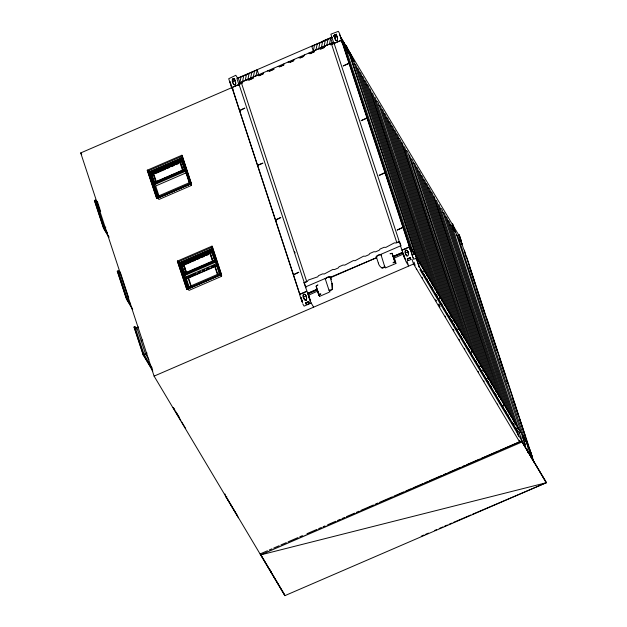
<?xml version="1.0" encoding="UTF-8"?>
<svg xmlns="http://www.w3.org/2000/svg" width="627" height="627" viewBox="0 0 627 627"><rect width="100%" height="100%" fill="white"/><g stroke="black" fill="none" stroke-linecap="round" stroke-linejoin="round"><path stroke-width="0.94" d="M299.769 294.447L231.959 87.506A0.831 0.533 -18.2 0 1 232.17 87.388L238.417 84.684A0.831 0.533 -18.2 0 1 238.652 84.606L238.762 84.59M299.769 294.424L306.674 291.437M402.111 250.055A0.831 0.533 -18.2 0 1 402.33 249.938L408.577 247.242A0.831 0.533 -18.2 0 1 408.812 247.163L410.489 249.562L342.53 42.793L340.845 40.441A0.831 0.533 -18.2 0 0 340.61 40.52L334.363 43.224A0.831 0.533 -18.2 0 0 334.152 43.341L330.554 44.854M349.121 54.259L347.617 51.735M417.276 260.832L349.364 53.977M455.531 232.546L453.972 230.054M466.363 256.96L464.325 250.001L464.293 250.667M484.491 312.387L466.754 258.065M486.897 319.339L504.986 374.343M466.598 256.655L486.865 319.08M487.038 318.822L507.447 380.887L507.149 381.271A1.293 0.823 -18.2 0 1 506.898 381.396M523.443 439.3L455.719 232.296M525.222 436.165L525.402 436.588L507.611 382.329M308.1 293.891L316.862 290.074M308.821 295.09L316.525 291.571M332.302 288.914L332.012 283.357L332.341 289.29L329.347 290.732L332.138 289.643M378.402 263.081C378.402 265.213 382.987 270.982 384.586 266.263L381.161 255.228C380.393 253.598 376.255 255.479 376.662 257.172L376.31 256.882M394.869 261.435L394.736 262.11L393.027 262.846L394.689 261.506L392.055 253.504L390.033 253.755L392.141 253.23L395.104 262.313L396.045 263.418M393.701 256.866L402.471 253.104M394.414 258.073L402.134 254.57M336.417 35.284C335.374 33.106 333.431 35.441 334.387 36.938M239.851 82.772L238.307 78.093L257.203 69.95L258.732 74.613L239.843 82.756L241.011 76.941M242.547 81.604L243.715 75.781M245.243 80.444L246.411 74.613M247.939 79.276L249.107 73.445M250.643 78.109L251.803 72.277M253.339 76.941L254.499 71.117M256.035 75.781L257.203 69.95M329.504 44.031L330.656 38.184L332.2 42.863L313.304 51.006L314.48 45.191M316.016 49.854L317.176 44.031M318.712 48.694L319.872 42.863M321.408 47.527L322.576 41.696M324.104 46.359L325.272 40.528M326.8 45.191L327.968 39.368M342.522 42.848L342.413 42.965A0.831 0.533 -18.2 0 1 342.162 43.114M401.962 250.236L408.875 247.273M507.298 381.459L507.11 381.067M235.642 84.473L235.783 83.015L234.545 79.496M306.47 299.894C307.967 293.875 300.364 291.124 304.142 298.907M384.633 266.248L384.743 266.906M240.611 112.28L239.545 110.477L232.209 87.459M239.545 110.446L244.851 108.095L239.647 110.752L257.525 165.183L262.94 163.114L257.65 165.434L275.519 219.889M334.222 43.428L340.829 40.551L342.295 42.871L410.27 249.601L408.89 247.289M334.371 44.188L334.019 43.098L398.968 240.65M275.519 219.865L280.825 217.514L275.629 220.163M293.507 274.579L298.813 272.228L293.632 274.861M410.497 249.515L412.558 255.988L410.434 249.711M370.055 88.924L437.56 293.303L436.525 294.98L437.129 295.991M438.986 299.11L440.021 297.433L372.516 93.055M404.509 146.694L472.013 351.073L470.979 352.75L471.582 353.761M502.972 406.39L504.006 404.713L436.502 200.334M337.608 40.402L336.44 40.912L335.32 39.619M269.712 569.316L270.135 570.601M243.111 81.541L242.163 82.795L238.973 84.175L305.976 287.769M253.363 77.113L252.415 78.367L248.817 79.919L247.069 79.833M263.614 72.685L262.666 73.939L259.069 75.491L257.321 75.405M273.866 68.257L272.917 69.503L269.32 71.063L267.572 70.976M284.117 63.821L283.169 65.075L279.571 66.627L277.824 66.548M294.369 59.393L293.412 60.647L289.823 62.198L288.075 62.112M304.62 54.964L303.664 56.218L300.067 57.77L298.327 57.684M314.872 50.536L313.915 51.782L310.318 53.342L308.57 53.256M325.123 46.1L324.167 47.354L320.569 48.906L318.822 48.828M309.236 303.241L308.194 303.962A3.715 2.367 -18.2 0 1 307.371 304.291C306.015 305.145 304.8 302.637 306.564 302.371A3.715 2.367 -18.2 0 1 307.387 302.034L308.406 301.846L309.236 303.241L308.672 301.532L307.638 302.253A3.715 2.367 -18.2 0 1 306.815 302.582L305.796 302.77L306.36 304.487M410.842 259.327L410.066 259.915A3.715 2.367 -18.2 0 1 409.259 260.283C408.067 261.326 406.265 259.108 407.918 258.59A3.715 2.367 -18.2 0 1 408.718 258.222L410.011 257.932L410.842 259.327L410.285 257.619L409.502 258.206A3.715 2.367 -18.2 0 1 408.702 258.575L407.401 258.865L407.965 260.573M514.798 403.788L513.631 401.523M533.506 460.712L532.699 459.097M334.505 44.211L333.572 42.354L238.526 83.43L236.888 78.461L331.934 37.385M299.839 294.29L275.621 220.202L276.335 221.409M461.942 243.95L461.699 243.166L463.831 249.656M466.339 257.321L464.348 251.012M527.636 443.751L527.55 443.234M531.375 457.796L526.829 443.438M232.241 79.59L233.126 79.018A3.715 2.367 -18.2 0 1 233.949 78.689L234.937 80.295M333.854 35.676L334.246 35.386M336.534 34.077L334.442 35.661L335.28 39.415M306.25 300.223L304.628 299.847L303.249 296.43M235.47 80.185L234.764 80.609A3.715 2.367 -18.2 0 1 233.942 80.946C232.586 81.878 231.622 78.963 233.377 79.229A3.715 2.367 -18.2 0 0 234.2 78.9L234.694 78.626M337.075 36.272L336.628 36.562A3.715 2.367 -18.2 0 1 335.829 36.93L334.536 37.22L333.697 35.825M505.08 374.977L505.182 374.264M527.589 443.438L527.417 442.842M336.299 34.712L336.064 34.853A3.715 2.367 -18.2 0 1 335.265 35.222L333.972 35.512L335.492 39.916M333.807 43.224L330.821 44.478L329.073 44.392M399.062 241.708L399.47 241.442L396.084 242.962L394.336 242.876L385.832 247.391L384.085 247.304L380.127 249.013L379.178 250.267L375.581 251.819L373.833 251.733L369.875 253.449L368.927 254.695L365.329 256.247L363.582 256.169L355.078 260.683L353.33 260.597L344.826 265.111L343.079 265.025L339.121 266.734L338.172 267.988L334.575 269.539L332.827 269.453L324.324 273.968L322.576 273.889L318.618 275.598L317.67 276.844L308.366 280.026L307.418 281.28L303.977 282.706L310.216 300.513L308.845 295.262M232.186 81.753L235.321 80.397M334.512 37.526L336.864 36.515M341.449 38.451L342.444 42.221L340.963 37.542C357.476 69.652 337.122 29.54 345.634 47.566M341.974 39.344L343.024 43.091M238.973 84.175L241.505 83.211L306.76 281.695L304.51 282.667A0.831 0.533 -18.2 0 1 304.275 282.738L303.993 282.73M399.321 241.661A0.831 0.533 -18.2 0 1 399.109 241.779L396.86 242.751L331.558 44.196L333.854 43.302A0.831 0.533 -18.2 0 0 334.066 43.185M242.68 82.835L239.091 84.386L238.526 83.43M248.958 80.123L253.441 78.187M258.818 75.859L263.301 73.923M269.579 71.212L274.062 69.268M279.446 66.948L283.929 65.004M290.199 62.292L293.789 60.748M300.067 58.029L303.656 56.485M309.926 53.773L314.409 51.829M320.687 49.118L324.277 47.574M500.095 450.264L521.648 440.946L546.282 482.727L284.901 595.65L154.093 376.122L80.718 152.933L238.464 84.763L239.075 85.319M342.507 40.23L343.51 44.008M343.04 41.123L344.082 44.878M343.572 42.009L344.576 45.787M344.098 42.902L345.148 46.657M348.189 49.76L349.192 53.53L347.703 48.851C364.334 81.157 343.674 40.559 352.421 58.86M348.722 50.654L349.725 54.424M349.255 51.539L350.258 55.317M349.788 52.433L350.83 56.187M350.313 53.326L351.363 57.073M350.846 54.212L351.849 57.982M147.274 170.207L181.916 155.237L182.245 155.794L191.4 183.617L156.758 198.587L147.274 170.207L156.758 198.587M148.818 170.654L181.015 156.742L181.799 158.051L149.594 171.963L148.818 170.654L157.322 196.525L189.526 182.606L181.015 156.742M154.955 184.369L150.793 172.315L181.101 159.219L181.979 161.272L180.357 161.97L179.698 160.293L179.298 160.465L183.013 171.774M152.643 171.986L153.49 172.558L152.643 171.986L153.294 173.663L151.671 174.369L151.24 173.068L152.863 172.362L153.294 173.663M153.27 172.19L179.518 160.841M179.698 160.293L179.925 160.669L181.548 159.963M155.747 181.14L153.176 173.616L151.554 174.322L153.066 173.295M180.129 161.601L181.752 160.896L181.979 161.272M153.584 173.444L179.831 162.095M183.108 170.34L180.239 161.923L181.861 161.225L182.081 161.594L180.458 162.299L183.108 170.34L184.73 169.643L182.379 162.487M153.701 173.491L179.949 162.15M153.396 173.992L151.773 174.698L154.422 182.739L156.045 182.034M155.778 173.436L165.403 169.274M167.15 168.522L169.776 167.385M171.524 166.625L174.149 165.497M175.905 164.736L178.53 163.6M108.847 237.218L103.541 228.314L94.387 200.491L95.312 200.091L96.762 202.521M154.195 182.363L154.751 183.437L154.195 182.363L155.817 181.665L153.176 173.616M156.225 181.485L182.473 170.144L182.7 170.513L156.452 181.861M182.88 169.964L184.503 169.266L184.832 169.964L183.209 170.669M154.305 182.692L155.927 181.987L156.374 182.739M183.421 171.594L182.99 170.293L184.612 169.588M154.524 183.06L156.147 182.363M160.277 181.046L162.902 179.91M164.65 179.157L167.276 178.021M169.031 177.269L171.657 176.132M173.405 175.372L176.03 174.243M177.778 173.483L180.404 172.354M154.508 183.617L184.816 170.52L181.101 159.219M183.327 162.228L181.901 157.879L149.422 171.916L153.717 184.957L186.054 170.983M186.438 173.632L186 172.887L154.603 186.454L153.717 184.957M156.421 198.03L191.063 183.06L191.4 183.617M158.004 197.999L190.475 183.97L191.368 185.459L158.89 199.496L158.004 197.999L190.342 184.024M104.372 227.766L105.814 227.146M103.541 228.314L104.458 227.915L107.358 232.774M132.697 309.558L126.419 299.04L117.273 271.217L118.197 270.817L119.647 273.247M177.378 261.106L212.012 246.137L212.349 246.701L221.496 274.524L186.854 289.494L177.378 261.106L186.854 289.494M178.914 261.561L211.119 247.641L211.895 248.95L179.698 262.87L178.914 261.561L187.418 287.425L219.622 273.513L211.119 247.641M185.051 275.269L180.889 263.222L211.197 250.118L212.075 252.172L210.453 252.877L210.225 252.501L211.855 251.795L212.294 252.548M182.739 262.893L183.593 263.465L182.739 262.893L183.719 265.268M183.147 262.713L183.797 264.39L210.045 253.049L209.394 251.372L211.644 250.871M183.17 264.194L181.54 264.9L181.987 265.644M183.57 264.022L209.826 252.673M212.796 261.42L212.577 261.044L186.329 272.392L183.68 264.343L209.927 253.002L212.796 261.42L186.431 272.714L186.862 274.023L186.454 274.195L186.023 272.894L186.47 273.638M184.738 274.015L184.299 273.27L185.921 272.565L183.272 264.523L181.65 265.221L181.877 265.597L183.499 264.892L185.851 272.047M210.155 253.379L183.907 264.719L186.548 272.761M210.562 253.198L212.185 252.501M185.874 264.335L191.125 262.07M192.873 261.31L195.499 260.181M197.254 259.421L199.88 258.285M201.628 257.532L204.253 256.396M206.001 255.644L208.626 254.507M213.086 261.193L214.826 260.542L214.606 260.166L212.976 260.871L213.533 261.945M184.401 273.591L186.141 272.941M127.257 298.491L128.7 297.872M126.419 299.04L127.344 298.64L130.722 304.307M184.628 273.968L186.25 273.262M213.313 261.569L214.936 260.871L214.606 260.166M190.381 271.953L193.006 270.817M194.754 270.057L197.38 268.928M199.127 268.168L201.753 267.031M203.501 266.279L206.126 265.143M207.874 264.39L210.5 263.254M184.604 274.524L214.92 261.428L211.197 250.118M213.995 254.868L211.997 248.786L179.526 262.815L183.813 275.856L216.15 261.882M216.542 264.539L216.096 263.787L184.706 277.353L183.813 275.856M186.438 278.568L188.061 277.863L187.63 276.562L188.272 276.75L196.141 273.356M188.053 276.382L188.484 277.683L214.7 266.35L214.277 265.049L214.693 264.868L215.124 266.169L216.746 265.464L215.233 266.506L217.867 274.508M197.889 272.596L200.515 271.467M202.262 270.707L204.88 269.579M206.628 268.818L209.253 267.69M211.001 266.93L213.627 265.801M186.548 278.905L188.171 278.2L190.804 286.202M186.525 288.929L221.159 273.96L221.496 274.524M188.1 288.906L220.571 274.869L221.464 276.366L188.993 290.395L188.061 288.796M152.808 371.074L143.152 354.898L134.006 327.067L134.93 326.667L136.373 329.097M138.481 326.957L136.835 327.662L145.464 353.832M136.921 327.858L134.766 328.791L143.269 354.655L152.51 370.142M402.134 227.577L397.11 230.101L402.236 227.883M142.768 339.999L141.177 340.79M399.375 241.928L399.775 242.124L399.242 241.536M143.269 354.655L147.055 353.04M143.152 354.898L144.077 354.498L152.283 368.253M305.459 286.947L329.833 276.523M378.355 263.097L376.176 256.38L400.504 245.87L405.261 259.437M452.286 229.466L453.729 228.847L452.091 223.87L347.319 48.193M307.559 293.405L316.996 289.321L319.66 296.43M393.16 256.404L402.605 252.328M307.598 293.475L317.043 289.392M402.699 252.485L393.254 256.568M303.013 297.174L306.148 295.819M405.34 252.947L408.475 251.599M309.495 299.306L308.123 294.063M319.033 295.341L316.941 290.215M381.898 268.066L384.735 266.796L385.409 267.925L395.817 263.512M395.104 262.313L393.717 257.031M404.54 258.23L402.558 253.253M414.416 254.233L409.07 245.055L414.416 254.233L412.213 255.189L413.569 259.304L415.364 258.528M319.629 296.352L329.151 292.237M305.843 303.053L308.978 301.697M407.385 259.17L410.52 257.815M311.4 302.982L304.111 306.125L302.716 303.781M458.368 240.133L459.834 239.569M461.778 244.154A1.293 0.823 -18.2 0 0 462.028 244.028L462.318 243.644L460.696 241.489M154.093 376.122L413.546 263.998L519.916 442.356M484.491 312.285L484.663 312.881A1.293 0.823 -18.2 0 1 484.42 313.014M224.968 493.958L225.885 496.741L226.802 496.341M519.234 432.685L520.614 432.089L520.747 432.481L518.717 433.351M525.348 436.549L525.52 437.144A1.293 0.823 -18.2 0 1 525.269 437.278M267.455 550.765L260.268 553.868L260.613 554.911L546.282 482.727L521.648 440.946L260.613 554.911L521.993 441.988L545.945 481.685M269.249 549.989L271.946 548.829M273.74 548.053L279.133 545.725M280.927 544.949L286.32 542.621M288.114 541.846L297.997 537.574M299.792 536.798L302.488 535.63M306.979 533.695L316.854 529.423M318.649 528.647L321.345 527.487M323.14 526.711L324.943 525.935M327.639 524.768L335.719 521.272M337.514 520.496L340.21 519.336M342.005 518.56L344.701 517.393M346.496 516.617L354.584 513.129M356.379 512.353L359.075 511.185M360.87 510.409L373.441 504.978M375.244 504.202L377.932 503.034M379.735 502.258L392.306 496.827M394.101 496.051L403.984 491.78M405.779 491.004L411.171 488.676M412.966 487.9L422.849 483.636M424.644 482.861L427.34 481.693M429.134 480.917L441.706 475.485M443.508 474.71L446.197 473.542M447.999 472.766L460.571 467.334M462.365 466.559L465.062 465.399M466.856 464.623L479.436 459.183M481.23 458.408L498.293 451.04M527.064 443.477L528.577 448.062L529.807 449.551M421.266 536.171L423.97 535.011M425.764 534.243L428.46 533.091M434.762 530.403L436.557 529.635M439.261 528.475L442.858 526.939M444.653 526.171L447.349 525.018M449.151 524.25L451.848 523.098M453.65 522.33L470.736 515.018M472.531 514.25L546.282 482.727M239.373 85.241L239.044 84.151M415.583 258.457L417.331 260.699M521.93 436.776L523.686 439.018M335.069 34.712L336.096 34.947M336.346 34.603L335.28 34.869A3.715 2.367 -18.2 0 0 334.481 35.237M416.281 269.296L416.759 269.242M348.416 63.405L343.141 65.968L348.518 63.711M531.335 457.702L533.961 462.107L507.455 380.918M238.636 84.716L239.177 85.366M366.505 118.425L361.128 120.682L366.403 118.111M351.355 59.855L352.829 60.043L353.518 61.195L420.333 264.422L419.643 263.262M353.816 63.978L355.29 64.166L355.979 65.326L422.794 268.544M356.277 68.108L357.751 68.296L358.44 69.448L425.255 272.674M358.738 72.23L360.212 72.418L360.901 73.578L427.716 276.797L427.026 275.645M361.199 76.361L362.672 76.549L363.362 77.701L430.177 280.927M363.66 80.483L365.133 80.671L365.823 81.831L432.638 285.05L431.948 283.898M366.121 84.614L367.594 84.802L368.284 85.954L435.099 289.18L434.409 288.02M375.965 101.119L377.438 101.308L378.128 102.46L444.943 305.686L444.253 304.526M378.426 105.242L379.899 105.43L380.589 106.59L447.404 309.809M380.887 109.372L382.36 109.56L383.05 110.713L449.865 313.939L449.175 312.779M383.348 113.495L384.821 113.683L385.511 114.843L452.326 318.061L451.636 316.901L449.434 316.627L448.83 315.616M385.809 117.625L387.282 117.805L387.972 118.965L454.787 322.192L454.097 321.032L451.895 320.75L451.291 319.739M388.27 121.748L389.743 121.936L390.433 123.096L457.248 326.314M390.731 125.878L392.204 126.058L392.894 127.218L459.709 330.445M393.192 130.001L394.665 130.189L395.355 131.349L462.17 334.567L461.48 333.407M395.653 134.131L397.126 134.311L397.816 135.471L464.631 338.69L463.941 337.538M398.114 138.254L399.587 138.442M405.497 150.629L406.97 150.817L407.66 151.977L474.169 354.271M410.419 158.882L411.892 159.07L412.582 160.23L479.396 363.448L478.707 362.296M412.879 163.012L414.353 163.2L415.043 164.352L481.552 366.646M415.34 167.135L416.814 167.323L417.504 168.483L484.318 371.701L483.629 370.549L481.426 370.267M417.801 171.265L419.275 171.453L419.965 172.605L486.779 375.832L486.09 374.672M420.262 175.388L421.736 175.576L422.426 176.736L489.24 379.954M422.723 179.518L424.197 179.706L424.887 180.858L491.701 384.085L491.012 382.925M425.184 183.64L426.658 183.829L427.348 184.989L494.162 388.207M427.645 187.771L429.119 187.959L429.808 189.111L496.623 392.337L495.933 391.177M430.106 191.893L431.58 192.081L432.269 193.241L499.084 396.46L498.394 395.308M439.95 208.399L441.424 208.587L442.113 209.747L508.928 412.966L508.238 411.806M442.411 212.529L443.885 212.718L444.574 213.87L511.389 417.096M444.872 216.652L446.346 216.84L447.035 218L513.85 421.219L513.16 420.059M447.333 220.782L448.807 220.963L449.496 222.123L516.311 425.349L515.621 424.189L513.419 423.907L512.815 422.896M449.794 224.905L451.268 225.093L451.957 226.253L518.772 429.471M422.363 271.232L424.565 271.515M459.019 329.285L456.817 329.003L456.213 327.992M481.168 366.419L478.965 366.137L478.362 365.133M486.348 378.52L488.551 378.802M515.88 428.037L518.082 428.312M455.813 234.992L457.295 235.203L457.984 236.355L524.799 439.582M384.492 173.138L379.123 175.388L384.39 172.825M329.144 290.23L329.543 290.317L328.838 289.737L325.413 279.321C326.236 276.335 331.605 275.825 331.495 279.399M233.949 78.72C230.877 77.85 232.742 83.219 233.8 84.426M233.949 84.465C235.352 85.538 236.058 83.195 235.478 82.176M234.474 84.982L233.628 84.128M406.923 250.369C404.36 249.185 405.308 253.911 406.108 254.836M335.594 40.057C338.078 42.307 337.984 36.922 336.73 35.927M407.244 250.706C404.47 247.641 404.634 254.327 406.32 255.338M406.421 255.479C408.906 257.728 408.812 252.344 407.558 251.349M406.923 256.114L406.147 255.048M234.451 79.355C231.684 77.09 232.256 83.023 233.526 83.987M318.798 294.541L320.906 294.016L318.884 294.267L316.251 286.265L317.92 284.924L316.032 286.124L318.892 294.988M336.237 34.987L336.691 35.723M407.064 250.408L407.519 251.145M304.173 299.11C305.098 301.391 307.348 299.283 306.305 297.598M339.732 33.693L338.329 31.35L330.868 34.203L333.885 43.373M340.571 36.883L345.743 45.552L347.374 50.521M342.444 42.221L346.214 48.436M349.192 53.53L352.954 59.745M343.055 43.655L410.56 248.033L409.87 246.873M345.516 47.777L413.021 252.164M350.368 55.913L417.872 260.291M374.977 97.177L442.482 301.556L441.792 300.396M402.048 142.564L469.552 346.943L468.863 345.79M409.431 154.947L476.935 359.326M434.041 196.212L501.545 400.59M438.963 204.465L506.467 408.843M459.85 239.585L460.516 240.133L459.873 239.428A0.831 0.533 -18.2 0 0 459.583 239.514M334.222 43.467L334.567 44.047M520.614 432.089L415.787 256.325L520.747 432.481M522.142 434.644L527.338 443.36L528.843 447.944M522.291 435.107L527.307 444.088M436.87 292.143L437.56 293.303M439.331 296.273L440.021 297.433M466.402 341.66L467.091 342.82L400.277 139.602M471.324 349.913L472.013 351.073M503.316 403.553L504.006 404.713M528.577 448.062L527.135 443.571M424.22 274.352L424.824 275.363M426.681 278.482L427.285 279.485M431.603 286.727L432.207 287.738M441.447 303.233L442.051 304.244M453.752 323.869L454.356 324.88M461.135 336.244L461.738 337.255M468.518 348.628L469.121 349.631M475.901 361.003L476.504 362.014M488.206 381.639L488.809 382.642M490.667 385.762L491.27 386.773M495.589 394.015L496.192 395.026M505.433 410.52L506.036 411.531M507.894 414.643L508.497 415.654M418.405 265.158L517.714 431.674M420.482 269.304L428.852 283.333M429.84 284.987L433.281 290.763M434.872 293.287L435.052 293.914M436.188 295.638L437.693 298.162M438.696 299.839L442.709 306.564M443.704 308.241L445.209 310.765M446.212 312.442L450.225 319.167M451.221 320.844L452.725 323.367M453.729 325.045L460.242 335.97M461.245 337.647L462.75 340.171M463.753 341.848L467.758 348.573M468.761 350.25L470.266 352.774M471.269 354.451L475.274 361.176M476.277 362.853L477.782 365.376M478.785 367.054L485.298 377.979M486.301 379.656L487.806 382.18M488.809 383.857L492.814 390.582M493.817 392.259L495.322 394.783M496.325 396.46L510.354 419.988M511.358 421.665L512.855 424.189M513.858 425.866L515.363 428.39M419.878 269.602L524.282 444.833L524.148 444.441M519.775 441.142L519.336 440.303L519.548 440.891M422.496 278.169L422.065 277.369M445.609 316.925L445.178 316.126M459.372 339.999L458.94 339.207M464.866 349.208L464.435 348.408M478.628 372.289L478.197 371.49M483.778 380.926L484.115 381.49M497.548 404.007L497.783 404.258M395.041 261.961L395.637 262.972M381.404 255.189L380.95 254.429L381.122 254.93M237.398 77.92L235.823 75.279L228.722 78.72L231.559 87.592M232.029 87.631L232.946 89.167M231.81 87.733L232.719 89.261M330.021 291.861L329.144 290.113L329.394 290.826M295.145 252.885L294.329 251.521M318.877 294.878L319.48 295.889M179.298 160.465L179.737 161.217M180.239 161.923L180.686 162.675M182.99 170.293L183.437 171.038M209.394 251.372L209.841 252.117M210.782 253.574L210.335 252.83L211.855 251.795M150.793 172.315L155.112 184.244M151.444 173.992L151.891 174.745M183.68 264.343L184.126 265.096M180.889 263.222L185.216 275.151M186.431 272.714L186.658 273.09L212.906 261.741L212.678 261.373L213.109 262.674M186.235 277.636L185.788 276.891L188.931 286.453M80.718 152.933L81.722 154.618M94.387 200.491L95.837 202.921M104.145 228.894L109.004 237.045M117.273 271.217L118.237 272.831M124.397 284.854L120.188 272L118.041 272.933L126.239 297.88M128.684 297.896L124.679 285.724M126.544 298.805L131.889 307.771M134.006 327.067L134.97 328.689M145.425 353.722L148.881 359.561M173.726 408.067L174.698 409.697M176.156 412.143L179.557 417.848M173.123 407.495L180.842 420.435M181.806 422.057L185.67 428.531M226.002 496.506L237.178 515.245M225.885 496.741L238.432 517.777M395.19 262.431L394.971 261.772M435.569 294.431L435.812 295.051M336.519 35.425L336.903 36.225M414.086 262.157L415.145 265.378M407.346 250.847L408.451 253.825M305.764 295.717C305.482 293.522 302.559 293.977 303.296 296.187M230.117 81.863L230.391 82.56M231.872 87.443L232.045 87.592M301.062 297.582L301.219 297.982M318.806 294.69L318.947 295.152M231.724 87.043L231.183 85.507M302.551 302.465L302.19 301.462M384.664 266.561L384.531 266.177L384.79 266.883M453.297 329.575L453.846 330.727L453.266 329.512M438.461 304.338L439.895 306.877M230.752 83.563L231.645 86.275M469.317 266.342L475.109 283.953M476.935 289.517L497.046 350.697M499.492 358.111L507.721 383.144M512.596 397.973L518.388 415.583M519.603 419.291L529.658 449.88M460.876 241.223L458.839 235.18L453.666 226.512L455.304 231.488M458.008 235.007L458.165 235.47M528.42 453.227L526.954 448.76L527.816 452.373M522.393 442.074L519.407 432.983L515.864 428.178L518.553 436.361M438.971 304.048L439.801 306.587M348.949 53.162L346.355 45.599L348.471 51.876L348.001 50.215M342.209 41.852L339.646 34.32L341.731 40.567L341.253 38.905M412.017 259.343L413.546 263.998M337.146 36.954L337.624 38.404M407.025 261.044L408.553 265.864L405.928 261.467L403.271 253.559M400.065 243.017L400.951 245.698M399.548 242.218L400.724 245.8M323.077 41.492L322.921 41.029L331.918 37.142L332.067 37.604L311.776 46.343L313.312 51.022M329.778 276.436L332.067 283.443M325.107 278.568L325.28 279.062M310.475 300.176L310.639 300.662M308.225 294.635L310.882 302.543L313.508 306.94L313.422 306.493M301.752 299.526L302.473 301.697M301.532 299.479L302.01 300.929M299.526 294.314L302.026 301.932M212.012 246.137L221.159 273.96M221.112 274.07L221.715 275.911M181.916 155.237L191.063 183.06M220.32 272.886L221.464 276.366M189.652 180.247L191.368 185.459M214.567 256.608L216.001 260.957M217.718 266.177L219.716 272.259M184.471 165.708L185.898 170.05M187.614 175.27L189.62 181.36M211.863 248.841L215.241 259.116M216.456 262.807L219.795 272.972M181.759 157.941L185.137 168.208M186.352 171.908L189.699 182.065M216.096 263.787L219.528 274.226M186 172.887L189.425 183.319M212.475 253.394L214.826 260.542M182.151 167.143L183.037 169.823M209.802 251.2L213.517 262.501M179.925 160.669L180.357 161.97M217.444 274.689L214.81 266.687L188.594 278.02L191.219 286.022M210.045 253.049L209.614 251.748L183.366 263.089L183.797 264.39M209.927 253.002L212.577 261.044M153.043 171.814L156.766 183.115L156.358 183.296L155.927 181.987M155.684 185.984L158.835 195.553M181.877 265.597L184.518 273.638M186.352 280.684L188.468 287.127M186.227 280.763L188.359 287.26M156.256 189.785L158.372 196.22M156.123 189.863L158.263 196.353M184.416 276.483L188.131 287.793M154.32 185.584L158.035 196.886M179.659 262.76L187.896 287.809M184.119 276.781L187.763 287.871M149.563 171.853L157.8 196.909M154.015 185.882L157.659 196.972M270.895 571.134L271.507 572.992M97.303 201.275L100.649 211.518M95.312 200.091L104.458 227.915M118.197 270.817L127.344 298.64M95.155 202.207L103.659 228.079M134.93 326.667L144.077 354.498M301.297 298.75L300.889 297.433M230.47 83.328L230.007 81.769M394.704 259.092L395.778 262.556M412.997 257.47L413.115 257.775M306 300.662A3.715 2.367 -18.2 0 1 306.266 300.537M299.918 294.22A0.831 0.533 -18.2 0 1 300.137 294.102L306.384 291.406A0.831 0.533 -18.2 0 1 306.619 291.328M239.255 84.183A0.831 0.533 -18.2 0 1 239.02 84.261M330.515 277.236L330.46 277.698L376.749 257.611L330.515 277.236M179.722 161.774L153.474 173.115L153.803 173.82L180.051 162.471L179.722 161.774M182.582 170.466L156.335 181.814L156.554 182.183L182.802 170.842L182.582 170.466M182.959 263.262L181.336 263.967L181.767 265.268L183.39 264.57L182.959 263.262M452.459 223.478L454.544 229.725L452.459 223.478M459.207 234.788L461.284 241.034L459.207 234.788M417.221 261.051L419.298 267.306L417.221 261.051M523.286 438.9L525.371 445.146L523.286 438.9M530.034 450.21L532.111 456.456L530.034 450.21M436.118 300.866L435.679 300.019L436.118 300.866M284.564 594.608L260.268 553.868L284.901 595.65L284.564 594.608"/></g></svg>
